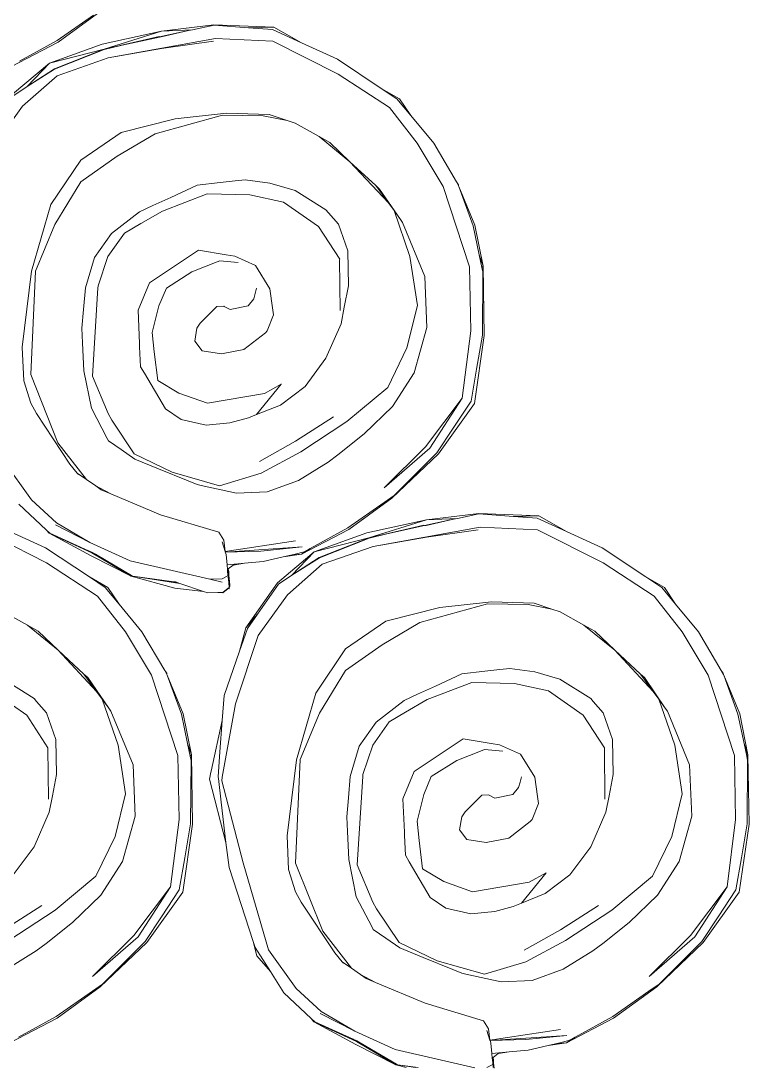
# Model space of a CAD drawing. Header units: inches. Extents: x 213 to 17763, y -4830 to 1802.
# Drawn here: x 7792.862 to 7794.422, y 1080.785 to 1083.029 of the extents above; entities that cross this region are included whole.
import ezdxf

# ---------------------------------------------------------------- set-up
doc = ezdxf.new("R2010")
doc.units = ezdxf.units.IN
doc.header["$MEASUREMENT"] = 0
doc.layers.add('Edges', color=7, linetype='Continuous')
doc.layers.add('OUTLINE', color=7, linetype='Continuous', lineweight=5)

# ---------------------------------------------------------------- blocks, each defined once
blk = doc.blocks.new('HYH4H')
at = {"color": 18, "lineweight": 5, "true_color": 0x000000}
for p, q in [((-2039.8153, 686.784), (-2039.6438, 686.6601)), ((-2039.7844, 686.767), (-2039.6401, 686.6662)), ((-2040.6121, 686.6573), (-2040.5026, 686.7199)), ((-2040.4967, 686.7097), (-2040.6121, 686.6573)), ((-2040.5026, 686.7199), (-2040.2637, 686.7282)), ((-2040.5026, 686.7199), (-2040.4018, 686.7169)), ((-2040.4018, 686.7169), (-2040.4967, 686.7097)), ((-2040.264, 686.7273), (-2040.4018, 686.7169)), ((-2040.1791, 686.7092), (-2040.264, 686.7273)), ((-2040.0555, 686.7039), (-2040.2637, 686.7282)), ((-2040.0555, 686.7039), (-2040.1791, 686.7092)), ((-2040.1632, 686.7058), (-2040.1791, 686.7092)), ((-2040.0541, 686.6807), (-2040.1632, 686.7058)), ((-2040.0473, 686.6811), (-2040.1632, 686.7058)), ((-2040.0555, 686.7039), (-2039.827, 686.6323)), ((-2040.0555, 686.7039), (-2039.8188, 686.6523)), ((-2040.4975, 686.6641), (-2040.7584, 686.5323)), ((-2040.6121, 686.6573), (-2040.7548, 686.5924)), ((-2040.2699, 686.674), (-2040.4975, 686.6641)), ((-2040.2699, 686.674), (-2039.8437, 686.597)), ((-2040.2618, 686.6634), (-2040.0555, 686.634)), ((-2040.0474, 686.6802), (-2040.0541, 686.6807)), ((-2040.0474, 686.6802), (-2039.8985, 686.6475)), ((-2040.0473, 686.6811), (-2039.8985, 686.6475)), ((-2040.0454, 686.6826), (-2039.8741, 686.643)), ((-2039.8741, 686.643), (-2039.8985, 686.6475)), ((-2039.8985, 686.6475), (-2039.8277, 686.6307)), ((-2039.6093, 686.5765), (-2039.8188, 686.6523)), ((-2039.4561, 686.5613), (-2039.6438, 686.6601)), ((-2039.6401, 686.6662), (-2039.4907, 686.5844)), ((-2039.8437, 686.597), (-2040.0555, 686.634)), ((-2039.827, 686.6323), (-2039.8741, 686.643)), ((-2039.8741, 686.643), (-2039.8274, 686.6315)), ((-2039.8274, 686.6315), (-2039.8277, 686.6307)), ((-2039.6296, 686.5526), (-2039.8277, 686.6307)), ((-2039.6292, 686.5533), (-2039.8274, 686.6315)), ((-2039.6093, 686.5765), (-2039.827, 686.6323)), ((-2040.7548, 686.5924), (-2040.9288, 686.4761)), ((-2039.8437, 686.597), (-2039.6405, 686.5264)), ((-2039.5209, 686.4829), (-2039.6093, 686.5765)), ((-2039.6093, 686.5765), (-2039.4631, 686.4529)), ((-2040.7584, 686.5323), (-2040.9614, 686.4)), ((-2039.6405, 686.5264), (-2039.5029, 686.4046)), ((-2039.6292, 686.5533), (-2039.6296, 686.5526)), ((-2039.6296, 686.5526), (-2039.5209, 686.4829)), ((-2039.5209, 686.4829), (-2039.6292, 686.5533)), ((-2039.4674, 686.448), (-2039.5209, 686.4829)), ((-2041.0022, 686.4341), (-2040.9288, 686.4761)), ((-2040.9288, 686.4761), (-2040.9912, 686.4343)), ((-2040.9614, 686.4), (-2041.0723, 686.258)), ((-2040.9912, 686.4343), (-2041.0467, 686.3675)), ((-2041.0022, 686.4341), (-2041.0467, 686.3675)), ((-2039.5029, 686.4046), (-2039.3861, 686.2439)), ((-2041.0467, 686.3675), (-2041.138, 686.2576)), ((-2040.555, 686.348), (-2040.4838, 686.3723)), ((-2040.555, 686.348), (-2040.46, 686.3671)), ((-2040.4838, 686.3723), (-2040.314, 686.377)), ((-2040.46, 686.3671), (-2040.2983, 686.3695)), ((-2040.1089, 686.3542), (-2040.314, 686.377)), ((-2040.0295, 686.2951), (-2040.2983, 686.3695)), ((-2040.6821, 686.2844), (-2040.5869, 686.3372)), ((-2040.5869, 686.3372), (-2040.555, 686.348)), ((-2040.1089, 686.3542), (-2039.8943, 686.3007)), ((-2040.8049, 686.1843), (-2040.6821, 686.2844)), ((-2040.7253, 686.2605), (-2040.6821, 686.2844)), ((-2040.0295, 686.2951), (-2039.8793, 686.2063)), ((-2039.7342, 686.1903), (-2039.8943, 686.3007)), ((-2041.2283, 686.1036), (-2041.138, 686.2576)), ((-2041.0723, 686.258), (-2041.1756, 686.086)), ((-2040.8049, 686.1843), (-2040.7253, 686.2605)), ((-2039.7337, 686.1036), (-2039.8793, 686.2063)), ((-2039.6154, 686.014), (-2039.7342, 686.1903)), ((-2040.9576, 686.0204), (-2040.8049, 686.1843)), ((-2040.9074, 686.0896), (-2040.8049, 686.1843)), ((-2040.4863, 686.0989), (-2040.388, 686.1123)), ((-2040.348, 686.1078), (-2040.388, 686.1123)), ((-2040.288, 686.1011), (-2040.348, 686.1078)), ((-2041.2384, 686.0849), (-2041.3019, 685.9314)), ((-2041.2384, 686.0849), (-2041.2948, 685.9296)), ((-2041.2806, 685.7664), (-2041.1756, 686.086)), ((-2041.2371, 686.0886), (-2041.2384, 686.0849)), ((-2041.2283, 686.1036), (-2041.2371, 686.0886)), ((-2041.2364, 686.0928), (-2041.2371, 686.0886)), ((-2041.2364, 686.0928), (-2041.2283, 686.1036)), ((-2040.9225, 686.0755), (-2041.0056, 685.9543)), ((-2040.9576, 686.0204), (-2040.9074, 686.0896)), ((-2040.9225, 686.0755), (-2040.9074, 686.0896)), ((-2040.7092, 685.9923), (-2040.5868, 686.069)), ((-2040.5868, 686.069), (-2040.5451, 686.0814)), ((-2040.5451, 686.0814), (-2040.4863, 686.0989)), ((-2040.1969, 686.0909), (-2040.288, 686.1011)), ((-2040.0918, 686.0423), (-2040.1969, 686.0909)), ((-2039.7337, 686.1036), (-2039.6304, 685.9337)), ((-2040.6796, 685.9268), (-2040.5408, 686.0231)), ((-2040.406, 686.0523), (-2040.5408, 686.0231)), ((-2040.2367, 686.0563), (-2040.406, 686.0523)), ((-2040.0585, 685.988), (-2040.2367, 686.0563)), ((-2040.0207, 686.0094), (-2040.0918, 686.0423)), ((-2041.043, 685.8074), (-2040.98, 685.9895)), ((-2041.0056, 685.9543), (-2040.98, 685.9895)), ((-2040.98, 685.9895), (-2040.9576, 686.0204)), ((-2040.7587, 685.936), (-2040.7191, 685.9811)), ((-2040.7191, 685.9811), (-2040.7092, 685.9923)), ((-2039.973, 685.938), (-2040.0585, 685.988)), ((-2039.9671, 685.9845), (-2040.0207, 686.0094)), ((-2039.856, 685.8987), (-2039.9671, 685.9845)), ((-2039.6154, 686.014), (-2039.5384, 685.7489)), ((-2041.1025, 685.728), (-2041.0139, 685.9422)), ((-2041.0056, 685.9543), (-2041.0139, 685.9422)), ((-2041.3346, 685.7687), (-2041.3019, 685.9314)), ((-2041.2948, 685.9296), (-2041.3189, 685.8141)), ((-2040.7957, 685.8295), (-2040.7587, 685.936)), ((-2040.7642, 685.7968), (-2040.6796, 685.9268)), ((-2039.9078, 685.8998), (-2039.973, 685.938)), ((-2039.8423, 685.8068), (-2039.9078, 685.8998)), ((-2039.856, 685.8987), (-2039.7881, 685.8032)), ((-2039.6304, 685.9337), (-2039.5534, 685.7493)), ((-2041.3346, 685.7687), (-2041.3189, 685.8141)), ((-2041.3189, 685.8141), (-2041.3296, 685.7631)), ((-2040.7957, 685.8295), (-2040.7986, 685.6897)), ((-2040.3468, 685.808), (-2040.3127, 685.8137)), ((-2040.3127, 685.8137), (-2040.2019, 685.8321)), ((-2040.0069, 685.7026), (-2040.2019, 685.8321)), ((-2041.0728, 685.6125), (-2041.043, 685.8074)), ((-2040.7633, 685.7936), (-2040.7657, 685.592)), ((-2040.7633, 685.7936), (-2040.7642, 685.7968)), ((-2040.4292, 685.7716), (-2040.3468, 685.808)), ((-2040.36, 685.7832), (-2040.2866, 685.7898)), ((-2040.2768, 685.7859), (-2040.2866, 685.7898)), ((-2040.2768, 685.7859), (-2040.1764, 685.7461)), ((-2039.8028, 685.6901), (-2039.8423, 685.8068)), ((-2039.7525, 685.6828), (-2039.7881, 685.8032)), ((-2041.3346, 685.7687), (-2041.3388, 685.4926)), ((-2041.3346, 685.7687), (-2041.3331, 685.7462)), ((-2041.3346, 685.7687), (-2041.3296, 685.7631)), ((-2041.3296, 685.7631), (-2041.3331, 685.7462)), ((-2041.3331, 685.7462), (-2041.3315, 685.4936)), ((-2041.2806, 685.7664), (-2041.2854, 685.511)), ((-2040.4867, 685.6789), (-2040.4292, 685.7716)), ((-2040.1764, 685.7461), (-2040.075, 685.6816)), ((-2039.5534, 685.7493), (-2039.535, 685.3374)), ((-2039.5384, 685.7489), (-2039.5016, 685.4464)), ((-2041.1025, 685.728), (-2041.1107, 685.5239)), ((-2040.7821, 685.6057), (-2040.7986, 685.6897)), ((-2039.9621, 685.5939), (-2040.0069, 685.7026)), ((-2039.8027, 685.6893), (-2039.8028, 685.6901)), ((-2039.8024, 685.6825), (-2039.8027, 685.6893)), ((-2040.497, 685.6026), (-2040.4867, 685.6789)), ((-2040.4335, 685.6807), (-2040.4279, 685.6601)), ((-2040.4279, 685.6601), (-2040.4219, 685.6382)), ((-2040.0448, 685.611), (-2040.075, 685.6816)), ((-2039.7805, 685.3312), (-2039.8024, 685.6825)), ((-2039.7525, 685.6828), (-2039.7451, 685.5967)), ((-2041.0312, 685.4436), (-2041.0728, 685.6125)), ((-2040.7692, 685.5396), (-2040.7821, 685.6057)), ((-2040.3999, 685.6111), (-2040.4219, 685.6382)), ((-2040.3999, 685.6111), (-2040.3282, 685.5959)), ((-2040.3282, 685.5959), (-2040.3045, 685.6079)), ((-2040.3045, 685.6079), (-2040.3026, 685.609)), ((-2040.3026, 685.609), (-2040.2759, 685.6077)), ((-2040.2759, 685.6077), (-2040.2095, 685.5416)), ((-2040.0186, 685.5048), (-2040.0448, 685.611)), ((-2040.5007, 685.5751), (-2040.497, 685.6026)), ((-2040.5007, 685.5751), (-2040.4757, 685.5116)), ((-2039.9677, 685.4611), (-2039.9621, 685.5939)), ((-2039.7451, 685.5967), (-2039.7387, 685.5221)), ((-2041.1107, 685.5239), (-2041.0606, 685.3446)), ((-2040.7692, 685.5396), (-2040.7091, 685.4024)), ((-2040.2095, 685.5416), (-2040.1961, 685.5219)), ((-2040.1961, 685.5219), (-2040.1874, 685.4702)), ((-2039.7414, 685.4633), (-2039.7387, 685.5221)), ((-2041.2998, 685.2219), (-2041.3388, 685.4926)), ((-2041.3315, 685.4936), (-2041.3082, 685.3582)), ((-2041.2854, 685.511), (-2041.2515, 685.2434)), ((-2040.4757, 685.5116), (-2040.4686, 685.5028)), ((-2040.3833, 685.4367), (-2040.4686, 685.5028)), ((-2040.0262, 685.4276), (-2040.0186, 685.5048)), ((-2040.955, 685.2858), (-2041.0312, 685.4436)), ((-2040.1874, 685.4702), (-2040.2164, 685.4319)), ((-2039.9717, 685.3685), (-2039.9683, 685.4472)), ((-2039.9683, 685.4472), (-2039.9677, 685.4611)), ((-2039.7466, 685.352), (-2039.7414, 685.4633)), ((-2039.5071, 685.3118), (-2039.5016, 685.4464)), ((-2040.7091, 685.4024), (-2040.6263, 685.2904)), ((-2040.2932, 685.4201), (-2040.3833, 685.4367)), ((-2040.2164, 685.4319), (-2040.2932, 685.4201)), ((-2040.0405, 685.3143), (-2040.0262, 685.4276)), ((-2041.3082, 685.3582), (-2041.2863, 685.2314)), ((-2039.9873, 685.3422), (-2039.9717, 685.3685)), ((-2041.0606, 685.3446), (-2040.9744, 685.2107)), ((-2040.0405, 685.3143), (-2040.1247, 685.2638)), ((-2040.0711, 685.2014), (-2039.9873, 685.3422)), ((-2039.7805, 685.3312), (-2039.8427, 685.1822)), ((-2039.7765, 685.2031), (-2039.7466, 685.352)), ((-2039.6434, 685.0662), (-2039.535, 685.3374)), ((-2040.955, 685.2858), (-2040.7929, 685.1509)), ((-2040.6263, 685.2904), (-2040.5285, 685.2161)), ((-2040.5315, 685.2987), (-2040.5321, 685.2993)), ((-2040.4644, 685.262), (-2040.5315, 685.2987)), ((-2040.4333, 685.1782), (-2040.5315, 685.2987)), ((-2039.5071, 685.3118), (-2039.5353, 685.2233)), ((-2041.2863, 685.2314), (-2041.2154, 685.1236)), ((-2041.2515, 685.2434), (-2041.1058, 685.0499)), ((-2041.2515, 685.2434), (-2041.123, 685.0444)), ((-2040.2387, 685.2234), (-2040.4644, 685.262)), ((-2040.1247, 685.2638), (-2040.2387, 685.2234)), ((-2041.2998, 685.2219), (-2041.1569, 685.0214)), ((-2040.8619, 685.1019), (-2040.9744, 685.2107)), ((-2040.5285, 685.2161), (-2040.4333, 685.1782)), ((-2040.0711, 685.2014), (-2040.133, 685.1581)), ((-2039.8395, 685.0824), (-2039.7765, 685.2031)), ((-2039.5574, 685.1817), (-2039.5353, 685.2233)), ((-2040.7929, 685.1509), (-2040.6087, 685.0294)), ((-2040.7395, 685.169), (-2040.5885, 685.0727)), ((-2040.4333, 685.1782), (-2040.401, 685.1654)), ((-2040.3274, 685.1446), (-2040.401, 685.1654)), ((-2040.133, 685.1581), (-2040.2323, 685.1362)), ((-2039.8575, 685.1561), (-2039.9469, 685.0216)), ((-2039.8575, 685.1561), (-2039.8427, 685.1822)), ((-2039.5574, 685.1817), (-2039.6912, 684.9804)), ((-2041.2154, 685.1236), (-2041.1508, 685.0256)), ((-2040.2323, 685.1362), (-2040.3274, 685.1446)), ((-2040.8619, 685.1019), (-2040.7567, 685.0174)), ((-2040.5885, 685.0727), (-2040.4447, 684.9917)), ((-2039.8943, 685.0389), (-2039.8442, 685.0734)), ((-2039.8442, 685.0734), (-2039.8395, 685.0824)), ((-2039.6434, 685.0662), (-2039.7572, 684.9193)), ((-2040.9809, 684.8561), (-2041.1508, 685.0256)), ((-2041.123, 685.0444), (-2040.9411, 684.8868)), ((-2041.1058, 685.0499), (-2040.9411, 684.8868)), ((-2040.6087, 685.0294), (-2040.4512, 684.9446)), ((-2039.9494, 685.0008), (-2039.8943, 685.0389)), ((-2040.9717, 684.8451), (-2041.1569, 685.0214)), ((-2040.7175, 684.9887), (-2040.7567, 685.0174)), ((-2040.7175, 684.9887), (-2040.5998, 684.9158)), ((-2039.9469, 685.0216), (-2040.0979, 684.9486)), ((-2040.043, 684.9627), (-2039.9494, 685.0008)), ((-2039.7204, 684.945), (-2039.6912, 684.9804)), ((-2039.4277, 684.9922), (-2039.538, 684.8387)), ((-2040.4512, 684.9446), (-2040.2865, 684.8951)), ((-2040.0979, 684.9486), (-2040.2865, 684.8951)), ((-2040.1606, 684.9148), (-2040.043, 684.9627)), ((-2039.7572, 684.9193), (-2039.7204, 684.945)), ((-2039.7253, 684.939), (-2039.7204, 684.945)), ((-2040.5998, 684.9158), (-2040.4759, 684.8711)), ((-2040.2127, 684.8952), (-2040.1969, 684.9001)), ((-2040.1969, 684.9001), (-2040.1606, 684.9148)), ((-2039.7934, 684.8939), (-2039.7572, 684.9193)), ((-2040.9717, 684.8451), (-2040.9809, 684.8561)), ((-2040.9809, 684.8561), (-2040.9408, 684.8281)), ((-2040.3532, 684.8649), (-2040.4759, 684.8711)), ((-2040.3532, 684.8649), (-2040.2127, 684.8952)), ((-2040.0511, 684.7798), (-2039.8533, 684.8626)), ((-2039.7934, 684.8939), (-2039.8533, 684.8626)), ((-2039.8533, 684.8626), (-2039.8158, 684.8783)), ((-2039.8158, 684.8783), (-2039.7934, 684.8939)), ((-2040.9408, 684.8281), (-2040.9717, 684.8451)), ((-2040.9717, 684.8451), (-2040.8003, 684.7211)), ((-2040.9408, 684.8281), (-2040.7965, 684.7272)), ((-2039.538, 684.8387), (-2039.6372, 684.7469)), ((-2039.5967, 684.7195), (-2039.4883, 684.8214)), ((-2041.6654, 684.7131), (-2041.5559, 684.7757)), ((-2041.5559, 684.7757), (-2041.317, 684.7841)), ((-2041.5559, 684.7757), (-2041.4551, 684.7727)), ((-2041.4551, 684.7727), (-2041.55, 684.7655)), ((-2041.3173, 684.7831), (-2041.4551, 684.7727)), ((-2041.2324, 684.765), (-2041.3173, 684.7831)), ((-2041.1088, 684.7598), (-2041.317, 684.7841)), ((-2040.2826, 684.71), (-2040.0511, 684.7798)), ((-2041.55, 684.7655), (-2041.6654, 684.7131)), ((-2041.1088, 684.7598), (-2041.2324, 684.765)), ((-2041.2165, 684.7616), (-2041.2324, 684.765)), ((-2041.1074, 684.7365), (-2041.2165, 684.7616)), ((-2041.1006, 684.7369), (-2041.2165, 684.7616)), ((-2041.1088, 684.7598), (-2040.8803, 684.6881)), ((-2041.1088, 684.7598), (-2040.8722, 684.7081)), ((-2041.1008, 684.7361), (-2041.1074, 684.7365)), ((-2041.1008, 684.7361), (-2040.9518, 684.7033)), ((-2041.1006, 684.7369), (-2040.9518, 684.7033)), ((-2041.0987, 684.7384), (-2040.9274, 684.6989)), ((-2039.7702, 684.6691), (-2039.6372, 684.7469)), ((-2039.6329, 684.7387), (-2039.7702, 684.6691)), ((-2041.5509, 684.7199), (-2041.8117, 684.5881)), ((-2041.6654, 684.7131), (-2041.8082, 684.6482)), ((-2041.3232, 684.7298), (-2041.5509, 684.7199)), ((-2041.3232, 684.7298), (-2040.897, 684.6529)), ((-2041.3151, 684.7192), (-2041.1089, 684.6898)), ((-2040.897, 684.6529), (-2041.1089, 684.6898)), ((-2040.9274, 684.6989), (-2040.9518, 684.7033)), ((-2040.9518, 684.7033), (-2040.881, 684.6865)), ((-2040.8803, 684.6881), (-2040.9274, 684.6989)), ((-2040.9274, 684.6989), (-2040.8807, 684.6873)), ((-2040.6626, 684.6323), (-2040.8722, 684.7081)), ((-2040.6125, 684.6224), (-2040.8003, 684.7211)), ((-2040.7965, 684.7272), (-2040.6471, 684.6454)), ((-2040.3028, 684.6783), (-2040.2826, 684.71)), ((-2039.608, 684.7057), (-2039.7779, 684.6283)), ((-2039.608, 684.7057), (-2039.7753, 684.6161)), ((-2039.7642, 684.6365), (-2039.6114, 684.7057)), ((-2039.6114, 684.7057), (-2039.5967, 684.7195)), ((-2039.608, 684.7057), (-2039.5967, 684.7195)), ((-2039.3371, 684.7199), (-2039.5979, 684.5881)), ((-2039.4516, 684.7131), (-2039.5944, 684.6482)), ((-2041.8082, 684.6482), (-2041.9821, 684.5319)), ((-2040.897, 684.6529), (-2040.6938, 684.5822)), ((-2040.8807, 684.6873), (-2040.881, 684.6865)), ((-2040.683, 684.6084), (-2040.881, 684.6865)), ((-2040.6825, 684.6091), (-2040.8807, 684.6873)), ((-2040.6626, 684.6323), (-2040.8803, 684.6881)), ((-2040.4506, 684.6351), (-2040.6141, 684.652)), ((-2040.3089, 684.6312), (-2040.6141, 684.652)), ((-2040.3083, 684.6329), (-2040.5885, 684.6755)), ((-2040.3083, 684.6329), (-2040.3028, 684.6783)), ((-2040.3083, 684.6329), (-2040.2959, 684.6719)), ((-2039.9312, 684.5961), (-2039.7702, 684.6691)), ((-2039.5944, 684.6482), (-2039.7683, 684.5319)), ((-2040.6825, 684.6091), (-2040.683, 684.6084)), ((-2040.683, 684.6084), (-2040.5742, 684.5388)), ((-2040.5742, 684.5388), (-2040.6825, 684.6091)), ((-2040.5742, 684.5388), (-2040.6626, 684.6323)), ((-2040.6626, 684.6323), (-2040.5164, 684.5087)), ((-2040.6125, 684.6224), (-2040.6471, 684.6454)), ((-2040.6471, 684.6454), (-2040.622, 684.6316)), ((-2040.622, 684.6316), (-2040.5862, 684.6231)), ((-2040.6125, 684.6224), (-2040.5394, 684.6119)), ((-2040.6125, 684.6224), (-2040.5696, 684.6191)), ((-2040.5862, 684.6231), (-2040.5696, 684.6191)), ((-2040.5696, 684.6191), (-2040.5394, 684.6119)), ((-2040.5394, 684.6119), (-2040.4599, 684.5929)), ((-2040.3089, 684.6312), (-2040.4506, 684.6351)), ((-2040.3121, 684.6212), (-2040.3157, 684.5806)), ((-2040.3121, 684.6212), (-2040.3098, 684.6283)), ((-2040.3098, 684.6283), (-2040.3089, 684.6312)), ((-2040.3089, 684.6312), (-2040.3083, 684.6329)), ((-2039.7921, 684.6221), (-2039.9362, 684.5375)), ((-2039.9345, 684.5352), (-2039.7779, 684.6283)), ((-2039.9345, 684.5352), (-2039.7753, 684.6161)), ((-2039.7786, 684.63), (-2039.7921, 684.6221)), ((-2039.7779, 684.6283), (-2039.7921, 684.6221)), ((-2039.7642, 684.6365), (-2039.7786, 684.63)), ((-2039.7642, 684.6365), (-2039.7779, 684.6283)), ((-2041.8117, 684.5881), (-2042.0147, 684.4558)), ((-2040.6938, 684.5822), (-2040.5563, 684.4604)), ((-2040.3847, 684.5864), (-2040.4599, 684.5929)), ((-2040.3406, 684.5794), (-2040.3847, 684.5864)), ((-2040.3453, 684.583), (-2040.3847, 684.5864)), ((-2040.3453, 684.583), (-2040.3157, 684.5806)), ((-2040.3453, 684.583), (-2040.3406, 684.5794)), ((-2040.3406, 684.5794), (-2040.3207, 684.5641)), ((-2040.323, 684.5536), (-2040.3207, 684.5641)), ((-2040.3198, 684.5627), (-2040.3207, 684.5641)), ((-2040.3197, 684.5636), (-2040.3198, 684.5627)), ((-2040.3157, 684.5806), (-2040.3174, 684.5619)), ((-2039.9312, 684.5961), (-2040.2476, 684.5231)), ((-2039.5979, 684.5881), (-2039.8009, 684.4558)), ((-2042.0555, 684.4899), (-2041.9821, 684.5319)), ((-2041.9821, 684.5319), (-2042.0446, 684.4902)), ((-2040.5208, 684.5038), (-2040.5742, 684.5388)), ((-2040.3249, 684.5222), (-2040.325, 684.5194)), ((-2040.3229, 684.5436), (-2040.3249, 684.5222)), ((-2040.3229, 684.5436), (-2040.323, 684.5536)), ((-2040.319, 684.5631), (-2040.3229, 684.5436)), ((-2040.3198, 684.5627), (-2040.3229, 684.5436)), ((-2040.3215, 684.5363), (-2040.3229, 684.5436)), ((-2040.3226, 684.5076), (-2040.3222, 684.5242)), ((-2040.3222, 684.5242), (-2040.3211, 684.5248)), ((-2040.3191, 684.5421), (-2040.3215, 684.5363)), ((-2040.3215, 684.5363), (-2040.3196, 684.5368)), ((-2040.3215, 684.5324), (-2040.3215, 684.5363)), ((-2040.321, 684.5315), (-2040.3215, 684.5324)), ((-2040.3211, 684.5248), (-2040.3207, 684.5285)), ((-2040.321, 684.5315), (-2040.3207, 684.53)), ((-2040.3207, 684.5285), (-2040.3207, 684.53)), ((-2040.3198, 684.5627), (-2040.319, 684.5631)), ((-2040.3191, 684.5421), (-2040.3196, 684.5368)), ((-2040.2964, 684.5239), (-2040.3196, 684.5368)), ((-2040.318, 684.5543), (-2040.3191, 684.5421)), ((-2040.319, 684.5631), (-2040.3174, 684.5619)), ((-2040.3174, 684.5619), (-2040.318, 684.5543)), ((-2040.2965, 684.5118), (-2040.2476, 684.5231)), ((-2040.2476, 684.5231), (-2040.2964, 684.5239)), ((-2039.941, 684.5346), (-2040.1278, 684.5065)), ((-2039.9345, 684.5352), (-2040.1083, 684.4872)), ((-2039.941, 684.5346), (-2040.1043, 684.5132)), ((-2039.9362, 684.5375), (-2039.941, 684.5346)), ((-2039.9345, 684.5352), (-2039.941, 684.5346)), ((-2039.8417, 684.4899), (-2039.7683, 684.5319)), ((-2039.7683, 684.5319), (-2039.8308, 684.4902)), ((-2042.0446, 684.4902), (-2042.1, 684.4234)), ((-2042.0555, 684.4899), (-2042.1, 684.4234)), ((-2040.5208, 684.5038), (-2040.4371, 684.3837)), ((-2040.3911, 684.3302), (-2040.5164, 684.5087)), ((-2040.3257, 684.5173), (-2040.3265, 684.4952)), ((-2040.324, 684.4912), (-2040.3265, 684.4952)), ((-2040.325, 684.5194), (-2040.3257, 684.5173)), ((-2040.325, 684.5194), (-2040.3242, 684.5159)), ((-2040.3241, 684.4904), (-2040.3245, 684.4852)), ((-2040.3208, 684.4858), (-2040.3245, 684.4852)), ((-2040.3226, 684.5076), (-2040.3242, 684.5159)), ((-2040.324, 684.4912), (-2040.3241, 684.4904)), ((-2040.3191, 684.4863), (-2040.3241, 684.4904)), ((-2040.3226, 684.5076), (-2040.324, 684.4912)), ((-2040.3191, 684.4863), (-2040.3208, 684.4858)), ((-2040.3131, 684.4816), (-2040.3208, 684.4858)), ((-2040.3208, 684.4858), (-2040.2991, 684.4686)), ((-2040.3131, 684.4816), (-2040.3191, 684.4863)), ((-2040.299, 684.4705), (-2040.3131, 684.4816)), ((-2040.2221, 684.4745), (-2040.1287, 684.5062)), ((-2040.2221, 684.4745), (-2040.1083, 684.4872)), ((-2040.1287, 684.5062), (-2040.1278, 684.5065)), ((-2040.1278, 684.5065), (-2040.1109, 684.5123)), ((-2040.1278, 684.5065), (-2040.1108, 684.5114)), ((-2040.1043, 684.5132), (-2040.1109, 684.5123)), ((-2040.1109, 684.5123), (-2040.1108, 684.5114)), ((-2040.1043, 684.5132), (-2040.1108, 684.5114)), ((-2039.8308, 684.4902), (-2039.8862, 684.4234)), ((-2039.8417, 684.4899), (-2039.8862, 684.4234)), ((-2042.0147, 684.4558), (-2042.1256, 684.3138)), ((-2040.5563, 684.4604), (-2040.4394, 684.2997)), ((-2040.279, 684.47), (-2040.2991, 684.4686)), ((-2040.299, 684.4705), (-2040.279, 684.47)), ((-2040.279, 684.47), (-2040.2388, 684.4689)), ((-2040.2388, 684.4689), (-2040.2221, 684.4745)), ((-2039.8009, 684.4558), (-2039.9118, 684.3138)), ((-2042.1, 684.4234), (-2042.1913, 684.3134)), ((-2041.6402, 684.393), (-2041.6083, 684.4039)), ((-2041.6083, 684.4039), (-2041.5371, 684.4281)), ((-2041.6083, 684.4039), (-2041.5133, 684.4229)), ((-2041.5371, 684.4281), (-2041.3673, 684.4328)), ((-2041.5133, 684.4229), (-2041.3516, 684.4253)), ((-2041.1622, 684.41), (-2041.3673, 684.4328)), ((-2041.0828, 684.3509), (-2041.3516, 684.4253)), ((-2041.1622, 684.41), (-2040.9476, 684.3565)), ((-2039.8862, 684.4234), (-2039.9776, 684.3134)), ((-2041.7355, 684.3403), (-2041.6402, 684.393)), ((-2040.7876, 684.2461), (-2040.9476, 684.3565)), ((-2040.3911, 684.3302), (-2040.4371, 684.3837)), ((-2040.3977, 684.3272), (-2040.4371, 684.3837)), ((-2039.5217, 684.3403), (-2039.4264, 684.393)), ((-2042.1256, 684.3138), (-2042.229, 684.1418)), ((-2041.8582, 684.2402), (-2041.7355, 684.3403)), ((-2041.8582, 684.2402), (-2041.7786, 684.3164)), ((-2041.7786, 684.3164), (-2041.7355, 684.3403)), ((-2041.0828, 684.3509), (-2040.9326, 684.2621)), ((-2040.366, 684.2368), (-2040.3977, 684.3272)), ((-2040.3911, 684.3302), (-2040.366, 684.2368)), ((-2039.9118, 684.3138), (-2040.0152, 684.1418)), ((-2039.6445, 684.2402), (-2039.5217, 684.3403)), ((-2039.6445, 684.2402), (-2039.5648, 684.3164)), ((-2039.5648, 684.3164), (-2039.5217, 684.3403)), ((-2042.2816, 684.1594), (-2042.1913, 684.3134)), ((-2040.4394, 684.2997), (-2040.3501, 684.0271)), ((-2040.0678, 684.1594), (-2039.9776, 684.3134)), ((-2042.0109, 684.0762), (-2041.8582, 684.2402)), ((-2041.9607, 684.1454), (-2041.8582, 684.2402)), ((-2040.787, 684.1594), (-2040.9326, 684.2621)), ((-2040.6688, 684.0698), (-2040.7876, 684.2461)), ((-2040.3043, 684.0607), (-2040.366, 684.2368)), ((-2039.7972, 684.0762), (-2039.6445, 684.2402)), ((-2039.7469, 684.1454), (-2039.6445, 684.2402)), ((-2042.2816, 684.1594), (-2042.2904, 684.1445)), ((-2042.2897, 684.1486), (-2042.2904, 684.1445)), ((-2042.2897, 684.1486), (-2042.2816, 684.1594)), ((-2041.5984, 684.1373), (-2041.5396, 684.1548)), ((-2041.5396, 684.1548), (-2041.4413, 684.1681)), ((-2041.4013, 684.1636), (-2041.4413, 684.1681)), ((-2041.3414, 684.1569), (-2041.4013, 684.1636)), ((-2041.2502, 684.1467), (-2041.3414, 684.1569)), ((-2040.787, 684.1594), (-2040.6837, 683.9896)), ((-2040.0678, 684.1594), (-2040.0766, 684.1445)), ((-2040.0759, 684.1486), (-2040.0766, 684.1445)), ((-2040.0759, 684.1486), (-2040.0678, 684.1594)), ((-2042.2918, 684.1407), (-2042.3552, 683.9872)), ((-2042.2918, 684.1407), (-2042.3481, 683.9854)), ((-2042.334, 683.8222), (-2042.229, 684.1418)), ((-2042.2904, 684.1445), (-2042.2918, 684.1407)), ((-2041.9758, 684.1313), (-2042.0589, 684.0101)), ((-2042.0109, 684.0762), (-2041.9607, 684.1454)), ((-2041.9758, 684.1313), (-2041.9607, 684.1454)), ((-2041.7626, 684.0481), (-2041.6401, 684.1248)), ((-2041.6401, 684.1248), (-2041.5984, 684.1373)), ((-2041.4593, 684.1081), (-2041.5942, 684.0789)), ((-2041.29, 684.1121), (-2041.4593, 684.1081)), ((-2041.1118, 684.0438), (-2041.29, 684.1121)), ((-2041.1451, 684.0981), (-2041.2502, 684.1467)), ((-2040.078, 684.1407), (-2040.1414, 683.9872)), ((-2040.078, 684.1407), (-2040.1343, 683.9854)), ((-2040.1202, 683.8222), (-2040.0152, 684.1418)), ((-2040.0766, 684.1445), (-2040.078, 684.1407)), ((-2039.762, 684.1313), (-2039.8451, 684.0101)), ((-2039.7972, 684.0762), (-2039.7469, 684.1454)), ((-2039.762, 684.1313), (-2039.7469, 684.1454)), ((-2039.5488, 684.0481), (-2039.4264, 684.1248)), ((-2042.0334, 684.0453), (-2042.0109, 684.0762)), ((-2041.7329, 683.9827), (-2041.5942, 684.0789)), ((-2041.074, 684.0652), (-2041.1451, 684.0981)), ((-2041.0204, 684.0404), (-2041.074, 684.0652)), ((-2040.6688, 684.0698), (-2040.5917, 683.8047)), ((-2039.8196, 684.0453), (-2039.7972, 684.0762)), ((-2039.5191, 683.9827), (-2039.3804, 684.0789)), ((-2042.0963, 683.8632), (-2042.0334, 684.0453)), ((-2042.0589, 684.0101), (-2042.0334, 684.0453)), ((-2041.8121, 683.9919), (-2041.7724, 684.0369)), ((-2041.7724, 684.0369), (-2041.7626, 684.0481)), ((-2041.0263, 683.9938), (-2041.1118, 684.0438)), ((-2040.9093, 683.9545), (-2041.0204, 684.0404)), ((-2040.3501, 684.0271), (-2040.296, 683.7358)), ((-2040.2968, 683.9611), (-2040.3043, 684.0607)), ((-2039.8826, 683.8632), (-2039.8196, 684.0453)), ((-2039.8451, 684.0101), (-2039.8196, 684.0453)), ((-2039.5983, 683.9919), (-2039.5586, 684.0369)), ((-2039.5586, 684.0369), (-2039.5488, 684.0481)), ((-2042.3879, 683.8245), (-2042.3552, 683.9872)), ((-2042.3481, 683.9854), (-2042.3722, 683.8699)), ((-2042.1558, 683.7838), (-2042.0672, 683.9981)), ((-2042.0589, 684.0101), (-2042.0672, 683.9981)), ((-2041.8491, 683.8853), (-2041.8121, 683.9919)), ((-2041.8175, 683.8526), (-2041.7329, 683.9827)), ((-2040.9611, 683.9556), (-2041.0263, 683.9938)), ((-2040.6837, 683.9896), (-2040.6067, 683.8052)), ((-2040.1741, 683.8245), (-2040.1414, 683.9872)), ((-2040.1343, 683.9854), (-2040.1584, 683.8699)), ((-2039.942, 683.7838), (-2039.8534, 683.9981)), ((-2039.8451, 684.0101), (-2039.8534, 683.9981)), ((-2039.6353, 683.8853), (-2039.5983, 683.9919)), ((-2039.6037, 683.8526), (-2039.5191, 683.9827)), ((-2040.8956, 683.8626), (-2040.9611, 683.9556)), ((-2040.9093, 683.9545), (-2040.8414, 683.859)), ((-2040.2529, 683.7597), (-2040.2968, 683.9611)), ((-2040.2874, 683.8357), (-2040.2968, 683.9611)), ((-2042.3879, 683.8245), (-2042.3722, 683.8699)), ((-2042.3722, 683.8699), (-2042.3829, 683.8189)), ((-2042.1261, 683.6684), (-2042.0963, 683.8632)), ((-2041.8491, 683.8853), (-2041.852, 683.7455)), ((-2041.4826, 683.8275), (-2041.4001, 683.8638)), ((-2041.4001, 683.8638), (-2041.3661, 683.8695)), ((-2041.3661, 683.8695), (-2041.2553, 683.888)), ((-2041.0602, 683.7584), (-2041.2553, 683.888)), ((-2040.8561, 683.746), (-2040.8956, 683.8626)), ((-2040.8059, 683.7386), (-2040.8414, 683.859)), ((-2040.1741, 683.8245), (-2040.1584, 683.8699)), ((-2040.1584, 683.8699), (-2040.1691, 683.8189)), ((-2039.9123, 683.6684), (-2039.8826, 683.8632)), ((-2039.6353, 683.8853), (-2039.6382, 683.7455)), ((-2042.3879, 683.8245), (-2042.3921, 683.5484)), ((-2042.3879, 683.8245), (-2042.3864, 683.802)), ((-2042.3879, 683.8245), (-2042.3829, 683.8189)), ((-2042.3829, 683.8189), (-2042.3864, 683.802)), ((-2042.334, 683.8222), (-2042.3387, 683.5668)), ((-2041.8166, 683.8494), (-2041.8191, 683.6478)), ((-2041.8166, 683.8494), (-2041.8175, 683.8526)), ((-2041.5401, 683.7348), (-2041.4826, 683.8275)), ((-2041.4133, 683.8391), (-2041.34, 683.8456)), ((-2041.3301, 683.8417), (-2041.34, 683.8456)), ((-2041.3301, 683.8417), (-2041.2298, 683.8019)), ((-2040.2799, 683.7363), (-2040.2874, 683.8357)), ((-2040.2874, 683.8357), (-2040.2807, 683.7363)), ((-2040.1741, 683.8245), (-2040.1783, 683.5484)), ((-2040.1741, 683.8245), (-2040.1726, 683.802)), ((-2040.1741, 683.8245), (-2040.1691, 683.8189)), ((-2040.1691, 683.8189), (-2040.1726, 683.802)), ((-2040.1202, 683.8222), (-2040.1249, 683.5668)), ((-2039.6028, 683.8494), (-2039.6053, 683.6478)), ((-2039.6028, 683.8494), (-2039.6037, 683.8526)), ((-2042.3864, 683.802), (-2042.3848, 683.5494)), ((-2042.1558, 683.7838), (-2042.164, 683.5797)), ((-2041.2298, 683.8019), (-2041.1283, 683.7375)), ((-2040.6067, 683.8052), (-2040.5883, 683.3932)), ((-2040.5917, 683.8047), (-2040.5549, 683.5022)), ((-2040.1726, 683.802), (-2040.171, 683.5494)), ((-2039.942, 683.7838), (-2039.9502, 683.5797)), ((-2041.8355, 683.6616), (-2041.852, 683.7455)), ((-2041.5503, 683.6584), (-2041.5401, 683.7348)), ((-2041.4868, 683.7365), (-2041.4812, 683.716)), ((-2041.0981, 683.6668), (-2041.1283, 683.7375)), ((-2041.0154, 683.6498), (-2041.0602, 683.7584)), ((-2040.856, 683.7451), (-2040.8561, 683.746)), ((-2040.8557, 683.7383), (-2040.856, 683.7451)), ((-2040.8339, 683.387), (-2040.8557, 683.7383)), ((-2040.8059, 683.7386), (-2040.7984, 683.6525)), ((-2040.296, 683.7358), (-2040.2945, 683.7213)), ((-2040.2815, 683.7301), (-2040.2799, 683.7363)), ((-2040.2807, 683.7363), (-2040.2815, 683.7301)), ((-2040.2807, 683.7363), (-2040.2799, 683.7363)), ((-2040.2529, 683.7597), (-2040.2519, 683.7558)), ((-2040.2519, 683.7558), (-2040.2516, 683.7551)), ((-2040.2516, 683.7551), (-2040.2518, 683.7545)), ((-2040.2458, 683.7272), (-2040.2516, 683.7551)), ((-2039.6217, 683.6616), (-2039.6382, 683.7455)), ((-2041.4812, 683.716), (-2041.4752, 683.694)), ((-2041.4532, 683.6669), (-2041.4752, 683.694)), ((-2040.2945, 683.7213), (-2040.3806, 683.3951)), ((-2040.3117, 683.4755), (-2040.2458, 683.7272)), ((-2040.2922, 683.6358), (-2040.2815, 683.7301)), ((-2042.0845, 683.4994), (-2042.1261, 683.6684)), ((-2041.8225, 683.5955), (-2041.8355, 683.6616)), ((-2041.554, 683.6309), (-2041.5503, 683.6584)), ((-2041.4532, 683.6669), (-2041.3816, 683.6517)), ((-2041.3816, 683.6517), (-2041.3578, 683.6638)), ((-2041.3578, 683.6638), (-2041.3559, 683.6648)), ((-2041.3559, 683.6648), (-2041.3292, 683.6636)), ((-2041.3292, 683.6636), (-2041.2628, 683.5974)), ((-2041.0719, 683.5606), (-2041.0981, 683.6668)), ((-2041.0211, 683.5169), (-2041.0154, 683.6498)), ((-2040.7984, 683.6525), (-2040.792, 683.578)), ((-2039.8707, 683.4994), (-2039.9123, 683.6684)), ((-2039.6087, 683.5955), (-2039.6217, 683.6616)), ((-2041.554, 683.6309), (-2041.529, 683.5674)), ((-2040.3117, 683.4755), (-2040.2922, 683.6358)), ((-2042.3387, 683.5668), (-2042.3048, 683.2992)), ((-2042.164, 683.5797), (-2042.1139, 683.4004)), ((-2041.8225, 683.5955), (-2041.7624, 683.4582)), ((-2041.529, 683.5674), (-2041.5219, 683.5586)), ((-2041.2628, 683.5974), (-2041.2494, 683.5778)), ((-2041.2494, 683.5778), (-2041.2408, 683.526)), ((-2040.7947, 683.5191), (-2040.792, 683.578)), ((-2040.1249, 683.5668), (-2040.091, 683.2992)), ((-2039.9502, 683.5797), (-2039.9001, 683.4004)), ((-2039.6087, 683.5955), (-2039.5486, 683.4582)), ((-2042.3531, 683.2777), (-2042.3921, 683.5484)), ((-2042.3848, 683.5494), (-2042.3615, 683.414)), ((-2041.4366, 683.4925), (-2041.5219, 683.5586)), ((-2041.2408, 683.526), (-2041.2697, 683.4878)), ((-2041.0795, 683.4834), (-2041.0719, 683.5606)), ((-2040.1394, 683.2777), (-2040.1783, 683.5484)), ((-2040.171, 683.5494), (-2040.1477, 683.414)), ((-2042.0083, 683.3416), (-2042.0845, 683.4994)), ((-2041.3465, 683.476), (-2041.4366, 683.4925)), ((-2041.2697, 683.4878), (-2041.3465, 683.476)), ((-2041.0938, 683.3701), (-2041.0795, 683.4834)), ((-2041.025, 683.4244), (-2041.0217, 683.5031)), ((-2041.0217, 683.5031), (-2041.0211, 683.5169)), ((-2040.7999, 683.4078), (-2040.7947, 683.5191)), ((-2040.5604, 683.3676), (-2040.5549, 683.5022)), ((-2039.7946, 683.3416), (-2039.8707, 683.4994)), ((-2041.7624, 683.4582), (-2041.6796, 683.3462)), ((-2040.3238, 683.3756), (-2040.3117, 683.4755)), ((-2039.5486, 683.4582), (-2039.4658, 683.3462)), ((-2042.3615, 683.414), (-2042.3397, 683.2872)), ((-2042.1139, 683.4004), (-2042.0277, 683.2665)), ((-2041.1244, 683.2572), (-2041.0407, 683.3981)), ((-2041.0407, 683.3981), (-2041.025, 683.4244)), ((-2040.8298, 683.2589), (-2040.7999, 683.4078)), ((-2040.1477, 683.414), (-2040.1259, 683.2872)), ((-2039.9001, 683.4004), (-2039.8139, 683.2665)), ((-2041.0938, 683.3701), (-2041.178, 683.3197)), ((-2040.8339, 683.387), (-2040.896, 683.238)), ((-2040.6967, 683.122), (-2040.5883, 683.3932)), ((-2040.5604, 683.3676), (-2040.5887, 683.2791)), ((-2040.4811, 683.048), (-2040.3806, 683.3951)), ((-2040.4198, 683.0815), (-2040.3238, 683.3756)), ((-2042.0083, 683.3416), (-2041.8462, 683.2067)), ((-2041.6796, 683.3462), (-2041.5818, 683.2719)), ((-2041.5849, 683.3545), (-2041.5854, 683.3552)), ((-2041.5177, 683.3178), (-2041.5849, 683.3545)), ((-2041.4866, 683.2341), (-2041.5849, 683.3545)), ((-2041.292, 683.2793), (-2041.5177, 683.3178)), ((-2041.178, 683.3197), (-2041.292, 683.2793)), ((-2039.7946, 683.3416), (-2039.6324, 683.2067)), ((-2042.3531, 683.2777), (-2042.2102, 683.0772)), ((-2042.3397, 683.2872), (-2042.2687, 683.1794)), ((-2042.3048, 683.2992), (-2042.1591, 683.1057)), ((-2042.3048, 683.2992), (-2042.1763, 683.1002)), ((-2040.6108, 683.2375), (-2040.5887, 683.2791)), ((-2040.1394, 683.2777), (-2039.9965, 683.0772)), ((-2040.1259, 683.2872), (-2040.0549, 683.1794)), ((-2040.091, 683.2992), (-2039.9453, 683.1057)), ((-2040.091, 683.2992), (-2039.9625, 683.1002)), ((-2041.9152, 683.1577), (-2042.0277, 683.2665)), ((-2041.5818, 683.2719), (-2041.4866, 683.2341)), ((-2041.4866, 683.2341), (-2041.4543, 683.2212)), ((-2041.1244, 683.2572), (-2041.1863, 683.214)), ((-2040.9108, 683.2119), (-2040.896, 683.238)), ((-2040.8928, 683.1382), (-2040.8298, 683.2589)), ((-2040.6108, 683.2375), (-2040.7445, 683.0363)), ((-2039.7014, 683.1577), (-2039.8139, 683.2665)), ((-2041.8462, 683.2067), (-2041.6621, 683.0853)), ((-2041.7928, 683.2248), (-2041.6418, 683.1285)), ((-2041.3807, 683.2004), (-2041.4543, 683.2212)), ((-2041.2857, 683.1921), (-2041.3807, 683.2004)), ((-2041.1863, 683.214), (-2041.2857, 683.1921)), ((-2040.9108, 683.2119), (-2041.0002, 683.0774)), ((-2039.6324, 683.2067), (-2039.4483, 683.0853)), ((-2039.579, 683.2248), (-2039.428, 683.1285)), ((-2042.2687, 683.1794), (-2042.2041, 683.0814)), ((-2041.9152, 683.1577), (-2041.81, 683.0732)), ((-2040.0549, 683.1794), (-2039.9903, 683.0814)), ((-2039.7014, 683.1577), (-2039.5962, 683.0732)), ((-2042.1591, 683.1057), (-2041.9944, 682.9426)), ((-2041.6418, 683.1285), (-2041.498, 683.0475)), ((-2040.9476, 683.0947), (-2040.8975, 683.1293)), ((-2040.8975, 683.1293), (-2040.8928, 683.1382)), ((-2040.6967, 683.122), (-2040.8105, 682.9751)), ((-2039.9453, 683.1057), (-2039.7806, 682.9426)), ((-2042.0251, 682.9009), (-2042.2102, 683.0772)), ((-2042.0342, 682.9119), (-2042.2041, 683.0814)), ((-2042.1763, 683.1002), (-2041.9944, 682.9426)), ((-2041.7708, 683.0445), (-2041.81, 683.0732)), ((-2041.6621, 683.0853), (-2041.5046, 683.0004)), ((-2041.0002, 683.0774), (-2041.1513, 683.0045)), ((-2041.0027, 683.0566), (-2040.9476, 683.0947)), ((-2040.4346, 683.024), (-2040.4198, 683.0815)), ((-2040.4276, 683.0579), (-2040.4198, 683.0815)), ((-2039.8113, 682.9009), (-2039.9965, 683.0772)), ((-2039.8204, 682.9119), (-2039.9903, 683.0814)), ((-2039.9625, 683.1002), (-2039.7806, 682.9426)), ((-2039.557, 683.0445), (-2039.5962, 683.0732)), ((-2041.7708, 683.0445), (-2041.6531, 682.9716)), ((-2041.0963, 683.0185), (-2041.0027, 683.0566)), ((-2040.7737, 683.0008), (-2040.7445, 683.0363)), ((-2040.4811, 683.048), (-2040.5913, 682.8945)), ((-2040.4881, 682.962), (-2040.4276, 683.0579)), ((-2040.4881, 682.962), (-2040.4346, 683.024)), ((-2039.557, 683.0445), (-2039.4394, 682.9716)), ((-2041.5046, 683.0004), (-2041.3398, 682.9509)), ((-2041.1513, 683.0045), (-2041.3398, 682.9509)), ((-2041.2139, 682.9706), (-2041.0963, 683.0185)), ((-2040.8105, 682.9751), (-2040.7737, 683.0008)), ((-2040.7786, 682.9948), (-2040.7737, 683.0008)), ((-2041.6531, 682.9716), (-2041.5293, 682.9269)), ((-2041.4065, 682.9207), (-2041.266, 682.9511)), ((-2041.266, 682.9511), (-2041.2502, 682.9559)), ((-2041.2502, 682.9559), (-2041.2139, 682.9706)), ((-2040.8467, 682.9498), (-2040.9066, 682.9184)), ((-2040.8691, 682.9341), (-2040.8467, 682.9498)), ((-2040.8467, 682.9498), (-2040.8105, 682.9751)), ((-2040.5416, 682.8773), (-2040.4881, 682.962)), ((-2042.0251, 682.9009), (-2042.0342, 682.9119)), ((-2042.0342, 682.9119), (-2041.9941, 682.8839)), ((-2041.9941, 682.8839), (-2042.0251, 682.9009)), ((-2042.0251, 682.9009), (-2041.8536, 682.7769)), ((-2041.4065, 682.9207), (-2041.5293, 682.9269)), ((-2041.1044, 682.8356), (-2040.9066, 682.9184)), ((-2040.9066, 682.9184), (-2040.8691, 682.9341)), ((-2039.8113, 682.9009), (-2039.8204, 682.9119)), ((-2039.8204, 682.9119), (-2039.7804, 682.8839)), ((-2039.7804, 682.8839), (-2039.8113, 682.9009)), ((-2039.8113, 682.9009), (-2039.6398, 682.7769)), ((-2041.9941, 682.8839), (-2041.8498, 682.7831)), ((-2040.5913, 682.8945), (-2040.6905, 682.8027)), ((-2040.65, 682.7753), (-2040.5416, 682.8773)), ((-2039.7804, 682.8839), (-2039.636, 682.7831)), ((-2041.336, 682.7658), (-2041.1044, 682.8356)), ((-2040.8235, 682.7249), (-2040.6905, 682.8027)), ((-2040.6863, 682.7946), (-2040.8235, 682.7249)), ((-2040.6647, 682.7615), (-2040.65, 682.7753)), ((-2040.6613, 682.7615), (-2040.65, 682.7753)), ((-2039.4521, 682.6782), (-2039.6398, 682.7769)), ((-2039.636, 682.7831), (-2039.4867, 682.7012)), ((-2041.3617, 682.6887), (-2041.6418, 682.7313)), ((-2041.3617, 682.6887), (-2041.3562, 682.7341)), ((-2041.3562, 682.7341), (-2041.336, 682.7658)), ((-2040.6613, 682.7615), (-2040.8312, 682.6842)), ((-2040.6613, 682.7615), (-2040.8286, 682.6719)), ((-2040.8175, 682.6923), (-2040.6647, 682.7615)), ((-2041.5039, 682.691), (-2041.6674, 682.7078)), ((-2041.3622, 682.687), (-2041.6674, 682.7078)), ((-2041.3622, 682.687), (-2041.5039, 682.691)), ((-2041.3617, 682.6887), (-2041.3492, 682.7278)), ((-2040.9845, 682.6519), (-2040.8235, 682.7249)), ((-2040.8175, 682.6923), (-2040.8319, 682.6858)), ((-2040.8175, 682.6923), (-2040.8312, 682.6842)), ((-2041.6658, 682.6782), (-2041.5927, 682.6677)), ((-2041.6229, 682.6749), (-2041.5927, 682.6677)), ((-2041.5927, 682.6677), (-2041.5132, 682.6487)), ((-2041.438, 682.6422), (-2041.5132, 682.6487)), ((-2041.3654, 682.677), (-2041.369, 682.6364)), ((-2041.3654, 682.677), (-2041.3631, 682.6841)), ((-2041.3631, 682.6841), (-2041.3622, 682.687)), ((-2041.3622, 682.687), (-2041.3617, 682.6887)), ((-2040.9845, 682.6519), (-2041.301, 682.579)), ((-2040.8454, 682.6779), (-2040.9895, 682.5933)), ((-2040.9878, 682.591), (-2040.8312, 682.6842)), ((-2040.9878, 682.591), (-2040.8286, 682.6719)), ((-2040.8319, 682.6858), (-2040.8454, 682.6779)), ((-2040.8312, 682.6842), (-2040.8454, 682.6779)), ((-2041.3939, 682.6353), (-2041.438, 682.6422)), ((-2041.3986, 682.6389), (-2041.438, 682.6422)), ((-2041.3986, 682.6389), (-2041.369, 682.6364)), ((-2041.3986, 682.6389), (-2041.3939, 682.6353)), ((-2041.3939, 682.6353), (-2041.374, 682.6199)), ((-2041.3763, 682.6094), (-2041.374, 682.6199)), ((-2041.3762, 682.5994), (-2041.3763, 682.6094)), ((-2041.3723, 682.6189), (-2041.3762, 682.5994)), ((-2041.3732, 682.6185), (-2041.3762, 682.5994)), ((-2041.3732, 682.6185), (-2041.374, 682.6199)), ((-2041.373, 682.6194), (-2041.3732, 682.6185)), ((-2041.3732, 682.6185), (-2041.3723, 682.6189)), ((-2041.3714, 682.6102), (-2041.3725, 682.5979)), ((-2041.3723, 682.6189), (-2041.3707, 682.6177)), ((-2041.3707, 682.6177), (-2041.3714, 682.6102)), ((-2041.369, 682.6364), (-2041.3707, 682.6177)), ((-2041.3762, 682.5994), (-2041.3782, 682.578)), ((-2041.3749, 682.5922), (-2041.3762, 682.5994)), ((-2041.3725, 682.5979), (-2041.3749, 682.5922)), ((-2041.3749, 682.5922), (-2041.3729, 682.5927)), ((-2041.3749, 682.5883), (-2041.3749, 682.5922)), ((-2041.3743, 682.5873), (-2041.3749, 682.5883)), ((-2041.3744, 682.5806), (-2041.3741, 682.5843)), ((-2041.3743, 682.5873), (-2041.3741, 682.5858)), ((-2041.3741, 682.5843), (-2041.3741, 682.5858)), ((-2041.3725, 682.5979), (-2041.3729, 682.5927)), ((-2041.3497, 682.5797), (-2041.3729, 682.5927)), ((-2040.9944, 682.5905), (-2041.0761, 682.5797)), ((-2040.9944, 682.5905), (-2041.0658, 682.5797)), ((-2040.9878, 682.591), (-2041.0288, 682.5797)), ((-2040.9895, 682.5933), (-2040.9944, 682.5905)), ((-2040.9878, 682.591), (-2040.9944, 682.5905))]:
    blk.add_line(p, q, dxfattribs=at)
at = {"layer": 'Edges', "color": 18, "lineweight": 5, "true_color": 0x000000}
for p, q in [((-2041.6658, 682.6782), (-2041.8536, 682.7769)), ((-2041.8498, 682.7831), (-2041.7004, 682.7012)), ((-2041.6658, 682.6782), (-2041.7004, 682.7012)), ((-2041.7004, 682.7012), (-2041.6753, 682.6875)), ((-2041.6753, 682.6875), (-2041.6396, 682.6789)), ((-2041.6658, 682.6782), (-2041.6229, 682.6749)), ((-2041.6396, 682.6789), (-2041.6229, 682.6749))]:
    blk.add_line(p, q, dxfattribs=at)

msp = doc.modelspace()

# ---------------------------------------------------------------- block references
at = {"layer": 'OUTLINE', "lineweight": 5, "xscale": -0.5387435217517774, "yscale": 0.5387435217517774, "zscale": 0.5387435217517774}
msp.add_blockref('HYH4H', (6694.0963, 713.0504), dxfattribs=at)

doc.saveas('drawing.dxf')
